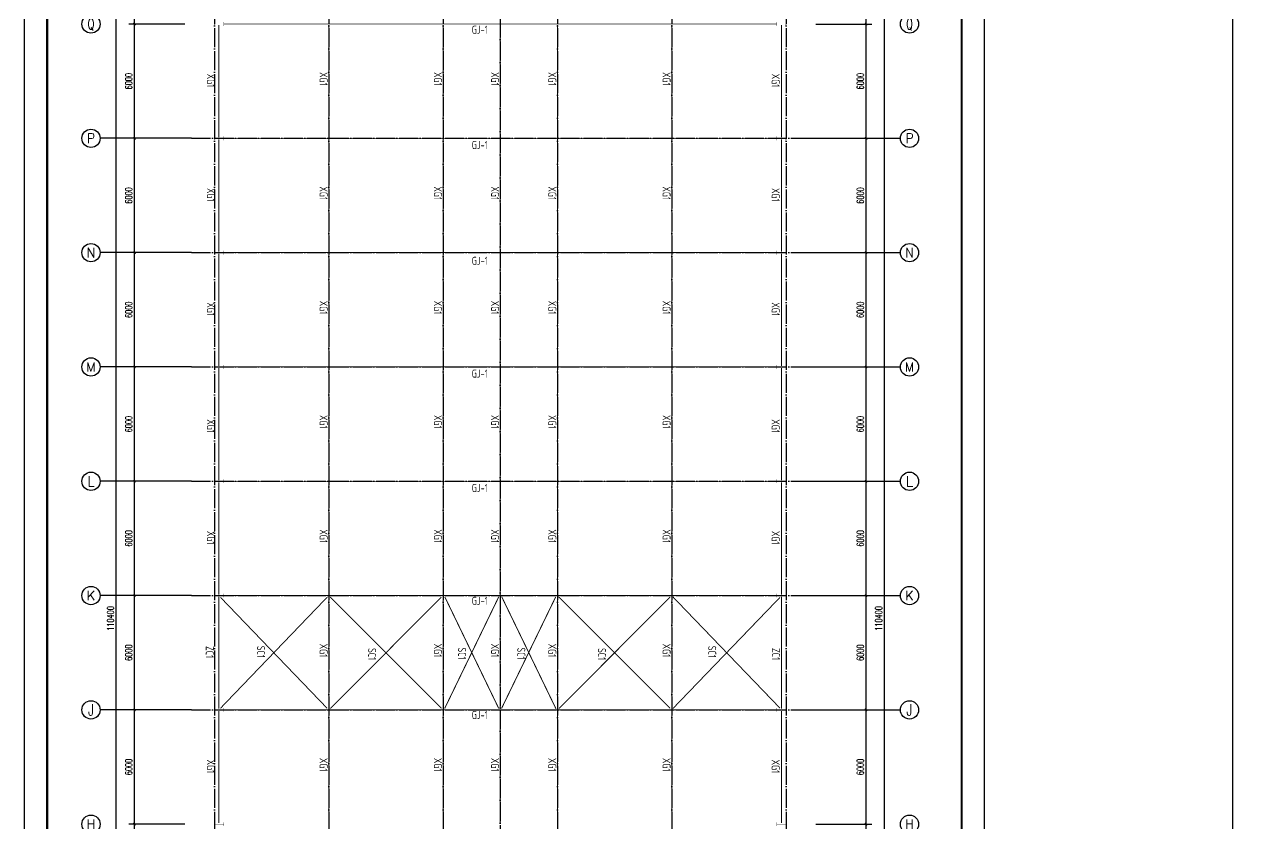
# Model space of a CAD drawing. Extents: x 14207793 to 14719554, y -1675802 to -1228715.
# Drawn here: x 14394017 to 14457655, y -1609398 to -1567432 of the extents above; entities that cross this region are included whole.
import ezdxf
from ezdxf.enums import TextEntityAlignment as Align

# ---------------------------------------------------------------- set-up
doc = ezdxf.new("R2010")
doc.units = 0
doc.header["$LTSCALE"] = 500
doc.header["$MEASUREMENT"] = 0
doc.linetypes.add('DASH', pattern=[0.35, 0.25, -0.1])
doc.linetypes.add('DOTE', pattern=[2.42, 2, -0.2, 0.02, -0.2])
doc.layers.get('0').update_dxf_attribs({"linetype": 'CONTINUOUS'})
doc.layers.get('DEFPOINTS').update_dxf_attribs({"color": 140, "linetype": 'CONTINUOUS'})
for name, color, linetype in [('01', 7, 'CONTINUOUS'), ('AXIS', 3, 'CONTINUOUS'), ('AXIS_TEXT', 7, 'CONTINUOUS'), ('DOTE', 8, 'DOTE'), ('PUB_TITLE', 4, 'CONTINUOUS'), ('墙__虚线', 2, 'CONTINUOUS'), ('层0', 7, 'CONTINUOUS')]:
    doc.layers.add(name, color=color, linetype=linetype)
doc.styles.add('_TCH_AXIS', font='COMPLEX', dxfattribs={"bigfont": 'GBCBIG'})
doc.styles.add('_TCH_DIM_T3', font='SIMPLEX', dxfattribs={"width": 0.705882, "bigfont": 'GBCBIG'})
doc.styles.add('COMPLEX', font='COMPLEX')
doc.styles.add('TSSD_REIN', font='Tssdeng.shx', dxfattribs={"width": 0.65, "bigfont": 'hztxt.shx'})
doc.dimstyles.new('_TCH_ARCH&&120', dxfattribs={"dimtxt": 357, "dimasz": 120, "dimexe": 300, "dimexo": 360, "dimgap": 120, "dimtad": 1, "dimdec": 0, "dimzin": 0, "dimdsep": 46, "dimtxsty": '_TCH_DIM_T3', "dimblk": 'ARCHTICK', "dimcen": 0.09, "dimclrt": 7, "dimazin": 2, "dimtfac": 1, "dimtdec": 0, "dimtix": 1, "dimtmove": 2, "dimatfit": 3, "dimfxl": 0, "dimtolj": 1, "dimtzin": 0, "dimarcsym": 0})

# ---------------------------------------------------------------- blocks, each defined once
blk = doc.blocks.new('gffio')
at = {"layer": '墙__虚线'}
for points in [[(-433999, -56888), (-433999, -56868), (-434094, -56888), (-434199, -56868)], [(-434094, -56888), (-434199, -56868), (-434104, -56888)], [(-434199, -56868), (-434199, -56888), (-434104, -56888)], [(-434094, -56888), (-434104, -56888), (-434094, -57348), (-434104, -57348)], [(-434104, -57348), (-434199, -57348), (-434099, -57365), (-434199, -57368)], [(-434099, -57365), (-434199, -57368), (-433999, -57368)], [(-434094, -57348), (-434104, -57348), (-434058, -57361), (-434099, -57365)], [(-433999, -57368), (-434058, -57361), (-434099, -57365)], [(-434058, -57361), (-433999, -57368), (-434094, -57348), (-433999, -57348)]]:
    blk.add_solid(points, dxfattribs=at)
blk = doc.blocks.new('_ArchTick')
at = {"color": 0, "linetype": 'ByBlock', "const_width": 0.4}
blk.add_lwpolyline([(-0.5, -0.5), (0.5, 0.5)], dxfattribs=at)
blk = doc.blocks.new('*D590')
at = {"layer": 'AXIS', "color": 0, "lineweight": -2}
for p, q in [((14435560, -1609420), (14438500, -1609420)), ((14438200, -1615420), (14438200, -1609420)), ((14435560, -1615420), (14438500, -1615420))]:
    blk.add_line(p, q, dxfattribs=at)
at = {"layer": 'DEFPOINTS', "color": 0}
for p in [(14435200, -1609420), (14438200, -1609420), (14435200, -1615420)]:
    blk.add_point(p, dxfattribs=at)
at = {"layer": 'AXIS', "color": 0, "lineweight": -2, "xscale": 120, "yscale": 120, "zscale": 120}
for p, rotation in [((14438200, -1609420), 90), ((14438200, -1615420), 270)]:
    blk.add_blockref('_ArchTick', p, dxfattribs=dict(at, rotation=rotation))
at = {"layer": 'AXIS', "color": 7, "insert": (14437901.5, -1612420), "char_height": 357, "attachment_point": 5, "rotation": 90, "style": '_TCH_DIM_T3'}
blk.add_mtext('\\A1;6000', dxfattribs=at)
blk = doc.blocks.new('*D591')
at = {"layer": 'AXIS', "color": 0, "lineweight": -2}
for p, q in [((14435560, -1603420), (14438500, -1603420)), ((14438200, -1609420), (14438200, -1603420)), ((14435560, -1609420), (14438500, -1609420))]:
    blk.add_line(p, q, dxfattribs=at)
at = {"layer": 'DEFPOINTS', "color": 0}
for p in [(14435200, -1603420), (14438200, -1603420), (14435200, -1609420)]:
    blk.add_point(p, dxfattribs=at)
at = {"layer": 'AXIS', "color": 0, "lineweight": -2, "xscale": 120, "yscale": 120, "zscale": 120}
for p, rotation in [((14438200, -1603420), 90), ((14438200, -1609420), 270)]:
    blk.add_blockref('_ArchTick', p, dxfattribs=dict(at, rotation=rotation))
at = {"layer": 'AXIS', "color": 7, "insert": (14437901.5, -1606420), "char_height": 357, "attachment_point": 5, "rotation": 90, "style": '_TCH_DIM_T3'}
blk.add_mtext('\\A1;6000', dxfattribs=at)
blk = doc.blocks.new('*D592')
at = {"layer": 'AXIS', "color": 0, "lineweight": -2}
for p, q in [((14435560, -1597420), (14438500, -1597420)), ((14438200, -1603420), (14438200, -1597420)), ((14435560, -1603420), (14438500, -1603420))]:
    blk.add_line(p, q, dxfattribs=at)
at = {"layer": 'DEFPOINTS', "color": 0}
for p in [(14435200, -1597420), (14438200, -1597420), (14435200, -1603420)]:
    blk.add_point(p, dxfattribs=at)
at = {"layer": 'AXIS', "color": 0, "lineweight": -2, "xscale": 120, "yscale": 120, "zscale": 120}
for p, rotation in [((14438200, -1597420), 90), ((14438200, -1603420), 270)]:
    blk.add_blockref('_ArchTick', p, dxfattribs=dict(at, rotation=rotation))
at = {"layer": 'AXIS', "color": 7, "insert": (14437901.5, -1600420), "char_height": 357, "attachment_point": 5, "rotation": 90, "style": '_TCH_DIM_T3'}
blk.add_mtext('\\A1;6000', dxfattribs=at)
blk = doc.blocks.new('*D593')
at = {"layer": 'AXIS', "color": 0, "lineweight": -2}
for p, q in [((14435560, -1591420), (14438500, -1591420)), ((14438200, -1597420), (14438200, -1591420)), ((14435560, -1597420), (14438500, -1597420))]:
    blk.add_line(p, q, dxfattribs=at)
at = {"layer": 'DEFPOINTS', "color": 0}
for p in [(14435200, -1591420), (14438200, -1591420), (14435200, -1597420)]:
    blk.add_point(p, dxfattribs=at)
at = {"layer": 'AXIS', "color": 0, "lineweight": -2, "xscale": 120, "yscale": 120, "zscale": 120}
for p, rotation in [((14438200, -1591420), 90), ((14438200, -1597420), 270)]:
    blk.add_blockref('_ArchTick', p, dxfattribs=dict(at, rotation=rotation))
at = {"layer": 'AXIS', "color": 7, "insert": (14437901.5, -1594420), "char_height": 357, "attachment_point": 5, "rotation": 90, "style": '_TCH_DIM_T3'}
blk.add_mtext('\\A1;6000', dxfattribs=at)
blk = doc.blocks.new('*D594')
at = {"layer": 'AXIS', "color": 0, "lineweight": -2}
for p, q in [((14435560, -1585420), (14438500, -1585420)), ((14438200, -1591420), (14438200, -1585420)), ((14435560, -1591420), (14438500, -1591420))]:
    blk.add_line(p, q, dxfattribs=at)
at = {"layer": 'DEFPOINTS', "color": 0}
for p in [(14435200, -1585420), (14438200, -1585420), (14435200, -1591420)]:
    blk.add_point(p, dxfattribs=at)
at = {"layer": 'AXIS', "color": 0, "lineweight": -2, "xscale": 120, "yscale": 120, "zscale": 120}
for p, rotation in [((14438200, -1585420), 90), ((14438200, -1591420), 270)]:
    blk.add_blockref('_ArchTick', p, dxfattribs=dict(at, rotation=rotation))
at = {"layer": 'AXIS', "color": 7, "insert": (14437901.5, -1588420), "char_height": 357, "attachment_point": 5, "rotation": 90, "style": '_TCH_DIM_T3'}
blk.add_mtext('\\A1;6000', dxfattribs=at)
blk = doc.blocks.new('*D595')
at = {"layer": 'AXIS', "color": 0, "lineweight": -2}
for p, q in [((14435560, -1579420), (14438500, -1579420)), ((14438200, -1585420), (14438200, -1579420)), ((14435560, -1585420), (14438500, -1585420))]:
    blk.add_line(p, q, dxfattribs=at)
at = {"layer": 'DEFPOINTS', "color": 0}
for p in [(14435200, -1579420), (14438200, -1579420), (14435200, -1585420)]:
    blk.add_point(p, dxfattribs=at)
at = {"layer": 'AXIS', "color": 0, "lineweight": -2, "xscale": 120, "yscale": 120, "zscale": 120}
for p, rotation in [((14438200, -1579420), 90), ((14438200, -1585420), 270)]:
    blk.add_blockref('_ArchTick', p, dxfattribs=dict(at, rotation=rotation))
at = {"layer": 'AXIS', "color": 7, "insert": (14437901.5, -1582420), "char_height": 357, "attachment_point": 5, "rotation": 90, "style": '_TCH_DIM_T3'}
blk.add_mtext('\\A1;6000', dxfattribs=at)
blk = doc.blocks.new('*D596')
at = {"layer": 'AXIS', "color": 0, "lineweight": -2}
for p, q in [((14435560, -1573420), (14438500, -1573420)), ((14438200, -1579420), (14438200, -1573420)), ((14435560, -1579420), (14438500, -1579420))]:
    blk.add_line(p, q, dxfattribs=at)
at = {"layer": 'DEFPOINTS', "color": 0}
for p in [(14435200, -1573420), (14438200, -1573420), (14435200, -1579420)]:
    blk.add_point(p, dxfattribs=at)
at = {"layer": 'AXIS', "color": 0, "lineweight": -2, "xscale": 120, "yscale": 120, "zscale": 120}
for p, rotation in [((14438200, -1573420), 90), ((14438200, -1579420), 270)]:
    blk.add_blockref('_ArchTick', p, dxfattribs=dict(at, rotation=rotation))
at = {"layer": 'AXIS', "color": 7, "insert": (14437901.5, -1576420), "char_height": 357, "attachment_point": 5, "rotation": 90, "style": '_TCH_DIM_T3'}
blk.add_mtext('\\A1;6000', dxfattribs=at)
blk = doc.blocks.new('*D597')
at = {"layer": 'AXIS', "color": 0, "lineweight": -2}
for p, q in [((14435560, -1567420), (14438500, -1567420)), ((14438200, -1573420), (14438200, -1567420)), ((14435560, -1573420), (14438500, -1573420))]:
    blk.add_line(p, q, dxfattribs=at)
at = {"layer": 'DEFPOINTS', "color": 0}
for p in [(14435200, -1567420), (14438200, -1567420), (14435200, -1573420)]:
    blk.add_point(p, dxfattribs=at)
at = {"layer": 'AXIS', "color": 0, "lineweight": -2, "xscale": 120, "yscale": 120, "zscale": 120}
for p, rotation in [((14438200, -1567420), 90), ((14438200, -1573420), 270)]:
    blk.add_blockref('_ArchTick', p, dxfattribs=dict(at, rotation=rotation))
at = {"layer": 'AXIS', "color": 7, "insert": (14437901.5, -1570420), "char_height": 357, "attachment_point": 5, "rotation": 90, "style": '_TCH_DIM_T3'}
blk.add_mtext('\\A1;6000', dxfattribs=at)
blk = doc.blocks.new('*D598')
at = {"layer": 'AXIS', "color": 0, "lineweight": -2}
for p, q in [((14435560, -1561420), (14438500, -1561420)), ((14438200, -1567420), (14438200, -1561420)), ((14435560, -1567420), (14438500, -1567420))]:
    blk.add_line(p, q, dxfattribs=at)
at = {"layer": 'DEFPOINTS', "color": 0}
for p in [(14435200, -1561420), (14438200, -1561420), (14435200, -1567420)]:
    blk.add_point(p, dxfattribs=at)
at = {"layer": 'AXIS', "color": 0, "lineweight": -2, "xscale": 120, "yscale": 120, "zscale": 120}
for p, rotation in [((14438200, -1561420), 90), ((14438200, -1567420), 270)]:
    blk.add_blockref('_ArchTick', p, dxfattribs=dict(at, rotation=rotation))
at = {"layer": 'AXIS', "color": 7, "insert": (14437901.5, -1564420), "char_height": 357, "attachment_point": 5, "rotation": 90, "style": '_TCH_DIM_T3'}
blk.add_mtext('\\A1;6000', dxfattribs=at)
blk = doc.blocks.new('*D602')
at = {"layer": 'AXIS', "color": 0, "lineweight": -2}
for p, q in [((14435560, -1543420), (14439460, -1543420)), ((14439160, -1653820), (14439160, -1543420)), ((14435560, -1653820), (14439460, -1653820))]:
    blk.add_line(p, q, dxfattribs=at)
at = {"layer": 'DEFPOINTS', "color": 0}
for p in [(14435200, -1543420), (14439160, -1543420), (14435200, -1653820)]:
    blk.add_point(p, dxfattribs=at)
at = {"layer": 'AXIS', "color": 0, "lineweight": -2, "xscale": 120, "yscale": 120, "zscale": 120}
for p, rotation in [((14439160, -1543420), 90), ((14439160, -1653820), 270)]:
    blk.add_blockref('_ArchTick', p, dxfattribs=dict(at, rotation=rotation))
at = {"layer": 'AXIS', "color": 7, "insert": (14438861.5, -1598620), "char_height": 357, "attachment_point": 5, "rotation": 90, "style": '_TCH_DIM_T3'}
blk.add_mtext('\\A1;110400', dxfattribs=at)
blk = doc.blocks.new('*D609')
at = {"layer": 'AXIS', "color": 0, "lineweight": -2}
for p, q in [((14402440, -1609420), (14399500, -1609420)), ((14399800, -1615420), (14399800, -1609420)), ((14402440, -1615420), (14399500, -1615420))]:
    blk.add_line(p, q, dxfattribs=at)
at = {"layer": 'DEFPOINTS', "color": 0}
for p in [(14399800, -1609420), (14402800, -1609420), (14402800, -1615420)]:
    blk.add_point(p, dxfattribs=at)
at = {"layer": 'AXIS', "color": 0, "lineweight": -2, "xscale": 120, "yscale": 120, "zscale": 120}
for p, rotation in [((14399800, -1609420), 90), ((14399800, -1615420), 270)]:
    blk.add_blockref('_ArchTick', p, dxfattribs=dict(at, rotation=rotation))
at = {"layer": 'AXIS', "color": 7, "insert": (14399501.5, -1612420), "char_height": 357, "attachment_point": 5, "rotation": 90, "style": '_TCH_DIM_T3'}
blk.add_mtext('\\A1;6000', dxfattribs=at)
blk = doc.blocks.new('*D610')
at = {"layer": 'AXIS', "color": 0, "lineweight": -2}
for p, q in [((14402440, -1603420), (14399500, -1603420)), ((14399800, -1609420), (14399800, -1603420)), ((14402440, -1609420), (14399500, -1609420))]:
    blk.add_line(p, q, dxfattribs=at)
at = {"layer": 'DEFPOINTS', "color": 0}
for p in [(14399800, -1603420), (14402800, -1603420), (14402800, -1609420)]:
    blk.add_point(p, dxfattribs=at)
at = {"layer": 'AXIS', "color": 0, "lineweight": -2, "xscale": 120, "yscale": 120, "zscale": 120}
for p, rotation in [((14399800, -1603420), 90), ((14399800, -1609420), 270)]:
    blk.add_blockref('_ArchTick', p, dxfattribs=dict(at, rotation=rotation))
at = {"layer": 'AXIS', "color": 7, "insert": (14399501.5, -1606420), "char_height": 357, "attachment_point": 5, "rotation": 90, "style": '_TCH_DIM_T3'}
blk.add_mtext('\\A1;6000', dxfattribs=at)
blk = doc.blocks.new('*D611')
at = {"layer": 'AXIS', "color": 0, "lineweight": -2}
for p, q in [((14402440, -1597420), (14399500, -1597420)), ((14399800, -1603420), (14399800, -1597420)), ((14402440, -1603420), (14399500, -1603420))]:
    blk.add_line(p, q, dxfattribs=at)
at = {"layer": 'DEFPOINTS', "color": 0}
for p in [(14399800, -1597420), (14402800, -1597420), (14402800, -1603420)]:
    blk.add_point(p, dxfattribs=at)
at = {"layer": 'AXIS', "color": 0, "lineweight": -2, "xscale": 120, "yscale": 120, "zscale": 120}
for p, rotation in [((14399800, -1597420), 90), ((14399800, -1603420), 270)]:
    blk.add_blockref('_ArchTick', p, dxfattribs=dict(at, rotation=rotation))
at = {"layer": 'AXIS', "color": 7, "insert": (14399501.5, -1600420), "char_height": 357, "attachment_point": 5, "rotation": 90, "style": '_TCH_DIM_T3'}
blk.add_mtext('\\A1;6000', dxfattribs=at)
blk = doc.blocks.new('*D612')
at = {"layer": 'AXIS', "color": 0, "lineweight": -2}
for p, q in [((14402440, -1591420), (14399500, -1591420)), ((14399800, -1597420), (14399800, -1591420)), ((14402440, -1597420), (14399500, -1597420))]:
    blk.add_line(p, q, dxfattribs=at)
at = {"layer": 'DEFPOINTS', "color": 0}
for p in [(14399800, -1591420), (14402800, -1591420), (14402800, -1597420)]:
    blk.add_point(p, dxfattribs=at)
at = {"layer": 'AXIS', "color": 0, "lineweight": -2, "xscale": 120, "yscale": 120, "zscale": 120}
for p, rotation in [((14399800, -1591420), 90), ((14399800, -1597420), 270)]:
    blk.add_blockref('_ArchTick', p, dxfattribs=dict(at, rotation=rotation))
at = {"layer": 'AXIS', "color": 7, "insert": (14399501.5, -1594420), "char_height": 357, "attachment_point": 5, "rotation": 90, "style": '_TCH_DIM_T3'}
blk.add_mtext('\\A1;6000', dxfattribs=at)
blk = doc.blocks.new('*D613')
at = {"layer": 'AXIS', "color": 0, "lineweight": -2}
for p, q in [((14402440, -1585420), (14399500, -1585420)), ((14399800, -1591420), (14399800, -1585420)), ((14402440, -1591420), (14399500, -1591420))]:
    blk.add_line(p, q, dxfattribs=at)
at = {"layer": 'DEFPOINTS', "color": 0}
for p in [(14399800, -1585420), (14402800, -1585420), (14402800, -1591420)]:
    blk.add_point(p, dxfattribs=at)
at = {"layer": 'AXIS', "color": 0, "lineweight": -2, "xscale": 120, "yscale": 120, "zscale": 120}
for p, rotation in [((14399800, -1585420), 90), ((14399800, -1591420), 270)]:
    blk.add_blockref('_ArchTick', p, dxfattribs=dict(at, rotation=rotation))
at = {"layer": 'AXIS', "color": 7, "insert": (14399501.5, -1588420), "char_height": 357, "attachment_point": 5, "rotation": 90, "style": '_TCH_DIM_T3'}
blk.add_mtext('\\A1;6000', dxfattribs=at)
blk = doc.blocks.new('*D614')
at = {"layer": 'AXIS', "color": 0, "lineweight": -2}
for p, q in [((14402440, -1579420), (14399500, -1579420)), ((14399800, -1585420), (14399800, -1579420)), ((14402440, -1585420), (14399500, -1585420))]:
    blk.add_line(p, q, dxfattribs=at)
at = {"layer": 'DEFPOINTS', "color": 0}
for p in [(14399800, -1579420), (14402800, -1579420), (14402800, -1585420)]:
    blk.add_point(p, dxfattribs=at)
at = {"layer": 'AXIS', "color": 0, "lineweight": -2, "xscale": 120, "yscale": 120, "zscale": 120}
for p, rotation in [((14399800, -1579420), 90), ((14399800, -1585420), 270)]:
    blk.add_blockref('_ArchTick', p, dxfattribs=dict(at, rotation=rotation))
at = {"layer": 'AXIS', "color": 7, "insert": (14399501.5, -1582420), "char_height": 357, "attachment_point": 5, "rotation": 90, "style": '_TCH_DIM_T3'}
blk.add_mtext('\\A1;6000', dxfattribs=at)
blk = doc.blocks.new('*D615')
at = {"layer": 'AXIS', "color": 0, "lineweight": -2}
for p, q in [((14402440, -1573420), (14399500, -1573420)), ((14399800, -1579420), (14399800, -1573420)), ((14402440, -1579420), (14399500, -1579420))]:
    blk.add_line(p, q, dxfattribs=at)
at = {"layer": 'DEFPOINTS', "color": 0}
for p in [(14399800, -1573420), (14402800, -1573420), (14402800, -1579420)]:
    blk.add_point(p, dxfattribs=at)
at = {"layer": 'AXIS', "color": 0, "lineweight": -2, "xscale": 120, "yscale": 120, "zscale": 120}
for p, rotation in [((14399800, -1573420), 90), ((14399800, -1579420), 270)]:
    blk.add_blockref('_ArchTick', p, dxfattribs=dict(at, rotation=rotation))
at = {"layer": 'AXIS', "color": 7, "insert": (14399501.5, -1576420), "char_height": 357, "attachment_point": 5, "rotation": 90, "style": '_TCH_DIM_T3'}
blk.add_mtext('\\A1;6000', dxfattribs=at)
blk = doc.blocks.new('*D616')
at = {"layer": 'AXIS', "color": 0, "lineweight": -2}
for p, q in [((14402440, -1567420), (14399500, -1567420)), ((14399800, -1573420), (14399800, -1567420)), ((14402440, -1573420), (14399500, -1573420))]:
    blk.add_line(p, q, dxfattribs=at)
at = {"layer": 'DEFPOINTS', "color": 0}
for p in [(14399800, -1567420), (14402800, -1567420), (14402800, -1573420)]:
    blk.add_point(p, dxfattribs=at)
at = {"layer": 'AXIS', "color": 0, "lineweight": -2, "xscale": 120, "yscale": 120, "zscale": 120}
for p, rotation in [((14399800, -1567420), 90), ((14399800, -1573420), 270)]:
    blk.add_blockref('_ArchTick', p, dxfattribs=dict(at, rotation=rotation))
at = {"layer": 'AXIS', "color": 7, "insert": (14399501.5, -1570420), "char_height": 357, "attachment_point": 5, "rotation": 90, "style": '_TCH_DIM_T3'}
blk.add_mtext('\\A1;6000', dxfattribs=at)
blk = doc.blocks.new('*D617')
at = {"layer": 'AXIS', "color": 0, "lineweight": -2}
for p, q in [((14402440, -1561420), (14399500, -1561420)), ((14399800, -1567420), (14399800, -1561420)), ((14402440, -1567420), (14399500, -1567420))]:
    blk.add_line(p, q, dxfattribs=at)
at = {"layer": 'DEFPOINTS', "color": 0}
for p in [(14399800, -1561420), (14402800, -1561420), (14402800, -1567420)]:
    blk.add_point(p, dxfattribs=at)
at = {"layer": 'AXIS', "color": 0, "lineweight": -2, "xscale": 120, "yscale": 120, "zscale": 120}
for p, rotation in [((14399800, -1561420), 90), ((14399800, -1567420), 270)]:
    blk.add_blockref('_ArchTick', p, dxfattribs=dict(at, rotation=rotation))
at = {"layer": 'AXIS', "color": 7, "insert": (14399501.5, -1564420), "char_height": 357, "attachment_point": 5, "rotation": 90, "style": '_TCH_DIM_T3'}
blk.add_mtext('\\A1;6000', dxfattribs=at)
blk = doc.blocks.new('*D621')
at = {"layer": 'AXIS', "color": 0, "lineweight": -2}
for p, q in [((14402440, -1543420), (14398540, -1543420)), ((14398840, -1653820), (14398840, -1543420)), ((14402440, -1653820), (14398540, -1653820))]:
    blk.add_line(p, q, dxfattribs=at)
at = {"layer": 'DEFPOINTS', "color": 0}
for p in [(14398840, -1543420), (14402800, -1543420), (14402800, -1653820)]:
    blk.add_point(p, dxfattribs=at)
at = {"layer": 'AXIS', "color": 0, "lineweight": -2, "xscale": 120, "yscale": 120, "zscale": 120}
for p, rotation in [((14398840, -1543420), 90), ((14398840, -1653820), 270)]:
    blk.add_blockref('_ArchTick', p, dxfattribs=dict(at, rotation=rotation))
at = {"layer": 'AXIS', "color": 7, "insert": (14398541.5, -1598620), "char_height": 357, "attachment_point": 5, "rotation": 90, "style": '_TCH_DIM_T3'}
blk.add_mtext('\\A1;110400', dxfattribs=at)
blk = doc.blocks.new('_AXISO')
blk.add_circle((0, 0), 0.5)
at = {"layer": 'AXIS_TEXT', "style": 'COMPLEX', "width": 1.041667}
blk.add_attdef('A', text='', height=0.56, dxfattribs=at).set_placement((-0.25, -0.28), (0.25, -0.28), align=Align.FIT)

msp = doc.modelspace()

# ---------------------------------------------------------------- linework, layer by layer
at = {"color": 4, "const_width": 50}
for points, elevation in [([(14404232.64, -1567475), (14404232.64, -1573365)], -967.6), ([(14410000, -1567470), (14410000, -1573370)], -967.6), ([(14416000, -1567470), (14416000, -1573370)], -967.6), ([(14419000, -1567470), (14419000, -1573370)], -967.6), ([(14422000, -1567470), (14422000, -1573370)], -967.6), ([(14428000, -1567470), (14428000, -1573370)], -967.6), ([(14433767.36, -1567475), (14433767.36, -1573365)], -967.6), ([(14404232.64, -1573475), (14404232.64, -1579365)], -967.6), ([(14410000, -1573470), (14410000, -1579370)], -967.6), ([(14416000, -1573470), (14416000, -1579370)], -967.6), ([(14419000, -1573470), (14419000, -1579370)], -967.6), ([(14422000, -1573470), (14422000, -1579370)], -967.6), ([(14428000, -1573470), (14428000, -1579370)], -967.6), ([(14433767.36, -1573475), (14433767.36, -1579365)], -967.6), ([(14404232.64, -1579475), (14404232.64, -1585365)], -967.6), ([(14410000, -1579470), (14410000, -1585370)], -967.6), ([(14416000, -1579470), (14416000, -1585370)], -967.6), ([(14419000, -1579470), (14419000, -1585370)], -967.6), ([(14422000, -1579470), (14422000, -1585370)], -967.6), ([(14428000, -1579470), (14428000, -1585370)], -967.6), ([(14433767.36, -1579475), (14433767.36, -1585365)], -967.6), ([(14404232.64, -1585475), (14404232.64, -1591365)], -967.6), ([(14410000, -1585470), (14410000, -1591370)], -967.6), ([(14416000, -1585470), (14416000, -1591370)], -967.6), ([(14419000, -1585470), (14419000, -1591370)], -967.6), ([(14422000, -1585470), (14422000, -1591370)], -967.6), ([(14428000, -1585470), (14428000, -1591370)], -967.6), ([(14433767.36, -1585475), (14433767.36, -1591365)], -967.6), ([(14404232.64, -1591475), (14404232.64, -1597365)], -967.6), ([(14410000, -1591470), (14410000, -1597370)], -967.6), ([(14416000, -1591470), (14416000, -1597370)], -967.6), ([(14419000, -1591470), (14419000, -1597370)], -967.6), ([(14422000, -1591470), (14422000, -1597370)], -967.6), ([(14428000, -1591470), (14428000, -1597370)], -967.6), ([(14433767.36, -1591475), (14433767.36, -1597365)], -967.6), ([(14409925, -1597497.5), (14404315, -1603337.5)], 7002.51), ([(14409915, -1603337.5), (14404317.64, -1597513.28)], 7002.51), ([(14410000, -1597470), (14410000, -1603370)], -967.6), ([(14410075, -1597495), (14415912.5, -1603335)], 7002.51), ([(14410085, -1603350), (14415910, -1597500)], 7002.51), ([(14416000, -1597470), (14416000, -1603370)], -967.6), ([(14418925, -1597480), (14416082.5, -1603347.5)], 7002.51), ([(14418920, -1603342.5), (14416090, -1597487.5)], 7002.51), ([(14419000, -1597470), (14419000, -1603370)], -967.6), ([(14419070, -1603342.5), (14421912.5, -1597487.5)], 7002.51), ([(14419075, -1597480), (14421922.5, -1603357.5)], 7002.51), ([(14422000, -1597470), (14422000, -1603370)], -967.6), ([(14427912.5, -1603337.5), (14422072.5, -1597487.5)], 7002.51), ([(14427922.5, -1597497.5), (14422077.5, -1603347.5)], 7002.51), ([(14428000, -1597470), (14428000, -1603370)], -967.6), ([(14428065, -1597492.5), (14433680, -1603327.5)], 7002.51), ([(14428067.5, -1603345), (14433682.36, -1597513.28)], 7002.51), ([(14404232.64, -1603475), (14404232.64, -1609365)], -967.6), ([(14410000, -1603470), (14410000, -1609370)], -967.6), ([(14416000, -1603470), (14416000, -1609370)], -967.6), ([(14419000, -1603470), (14419000, -1609370)], -967.6), ([(14422000, -1603470), (14422000, -1609370)], -967.6), ([(14428000, -1603470), (14428000, -1609370)], -967.6), ([(14433767.36, -1603475), (14433767.36, -1609365)], -967.6)]:
    msp.add_lwpolyline(points, dxfattribs=dict(at, elevation=elevation))
at = {"color": 3, "const_width": 50}
for points in [[(14404500, -1567420), (14433500, -1567420)], [(14404500, -1573420), (14433500, -1573420)], [(14404500, -1579420), (14433500, -1579420)], [(14404500, -1585420), (14433500, -1585420)], [(14404500, -1591425), (14433500, -1591425)], [(14404500, -1597420), (14433500, -1597420)], [(14404500, -1603420), (14433500, -1603420)]]:
    msp.add_lwpolyline(points, dxfattribs=at)
at = {"color": 6, "linetype": 'DASH', "const_width": 50, "elevation": -967.6}
for points in [[(14404232.64, -1597475), (14404232.64, -1603365)], [(14433767.36, -1597475), (14433767.36, -1603365)]]:
    msp.add_lwpolyline(points, dxfattribs=at)
at = {"layer": 'AXIS'}
for p, q in [((14402800, -1573420), (14398000, -1573420)), ((14435200, -1573420), (14440000, -1573420)), ((14402800, -1579420), (14398000, -1579420)), ((14435200, -1579420), (14440000, -1579420)), ((14402800, -1585420), (14398000, -1585420)), ((14435200, -1585420), (14440000, -1585420)), ((14402800, -1591420), (14398000, -1591420)), ((14435200, -1591420), (14440000, -1591420)), ((14402800, -1597420), (14398000, -1597420)), ((14435200, -1597420), (14440000, -1597420)), ((14402800, -1603420), (14398000, -1603420)), ((14435200, -1603420), (14440000, -1603420))]:
    msp.add_line(p, q, dxfattribs=at)
at = {"layer": 'DOTE'}
for p, q in [((14419000, -1541720), (14419000, -1655520)), ((14404000, -1542220), (14404000, -1655020)), ((14410000, -1542220), (14410000, -1655020)), ((14416000, -1542220), (14416000, -1655020)), ((14422000, -1542220), (14422000, -1655020)), ((14428000, -1542220), (14428000, -1655020)), ((14434000, -1542220), (14434000, -1655020)), ((14402800, -1573420), (14435200, -1573420)), ((14402800, -1579420), (14435200, -1579420)), ((14402800, -1585420), (14435200, -1585420)), ((14402800, -1591420), (14435200, -1591420)), ((14402800, -1597420), (14435200, -1597420)), ((14402800, -1603420), (14435200, -1603420))]:
    msp.add_line(p, q, dxfattribs=at)
at = {"layer": 'PUB_TITLE'}
for points in [[(14444417.5, -1675802.5), (14444417.5, -1533122.5), (14394017.5, -1533122.5), (14394017.5, -1675802.5)], [(14507830, -1675802.5), (14507830, -1533122.5), (14457430, -1533122.5), (14457430, -1675802.5)]]:
    msp.add_lwpolyline(points, close=True, dxfattribs=at)
at = {"layer": 'PUB_TITLE', "const_width": 120}
msp.add_lwpolyline([(14443217.5, -1674602.5), (14443217.5, -1536122.5), (14395217.5, -1536122.5), (14395217.5, -1674602.5)], close=True, dxfattribs=at)

# ---------------------------------------------------------------- block references
at = {"layer": 'AXIS'}
ref = msp.add_blockref('_AXISO', (14397520, -1567420), dxfattribs=dict(at, xscale=960, yscale=960, zscale=960))
ref.add_attrib('A', 'Q', dxfattribs={"layer": 'AXIS_TEXT', "height": 572.31, "style": '_TCH_AXIS', "width": 0.807692}).set_placement((14397343.9, -1567706.16), (14397696.1, -1567706.16), align=Align.FIT)
ref = msp.add_blockref('_AXISO', (14440480, -1567420), dxfattribs=dict(at, xscale=960, yscale=960, zscale=960))
ref.add_attrib('A', 'Q', dxfattribs={"layer": 'AXIS_TEXT', "height": 572.31, "style": '_TCH_AXIS', "width": 0.807692}).set_placement((14440303.9, -1567706.16), (14440656.1, -1567706.16), align=Align.FIT)
ref = msp.add_blockref('_AXISO', (14397520, -1573420), dxfattribs=dict(at, xscale=960, yscale=960, zscale=960))
ref.add_attrib('A', 'P', dxfattribs={"layer": 'AXIS_TEXT', "height": 522.31, "style": '_TCH_AXIS'}).set_placement((14397308.59, -1573681.15), (14397731.41, -1573681.15), align=Align.FIT)
ref = msp.add_blockref('_AXISO', (14440480, -1573420), dxfattribs=dict(at, xscale=960, yscale=960, zscale=960))
ref.add_attrib('A', 'P', dxfattribs={"layer": 'AXIS_TEXT', "height": 522.31, "style": '_TCH_AXIS'}).set_placement((14440268.59, -1573681.15), (14440691.41, -1573681.15), align=Align.FIT)
ref = msp.add_blockref('_AXISO', (14397520, -1579420), dxfattribs=dict(at, xscale=960, yscale=960, zscale=960))
ref.add_attrib('A', 'N', dxfattribs={"layer": 'AXIS_TEXT', "height": 498.31, "style": '_TCH_AXIS'}).set_placement((14397294.57, -1579669.16), (14397745.43, -1579669.16), align=Align.FIT)
ref = msp.add_blockref('_AXISO', (14440480, -1579420), dxfattribs=dict(at, xscale=960, yscale=960, zscale=960))
ref.add_attrib('A', 'N', dxfattribs={"layer": 'AXIS_TEXT', "height": 498.31, "style": '_TCH_AXIS'}).set_placement((14440254.57, -1579669.16), (14440705.43, -1579669.16), align=Align.FIT)
ref = msp.add_blockref('_AXISO', (14397520, -1585420), dxfattribs=dict(at, xscale=960, yscale=960, zscale=960))
ref.add_attrib('A', 'M', dxfattribs={"layer": 'AXIS_TEXT', "height": 475.18, "style": '_TCH_AXIS'}).set_placement((14397282.41, -1585657.59), (14397757.59, -1585657.59), align=Align.FIT)
ref = msp.add_blockref('_AXISO', (14440480, -1585420), dxfattribs=dict(at, xscale=960, yscale=960, zscale=960))
ref.add_attrib('A', 'M', dxfattribs={"layer": 'AXIS_TEXT', "height": 475.18, "style": '_TCH_AXIS'}).set_placement((14440242.41, -1585657.59), (14440717.59, -1585657.59), align=Align.FIT)
ref = msp.add_blockref('_AXISO', (14397520, -1591420), dxfattribs=dict(at, xscale=960, yscale=960, zscale=960))
ref.add_attrib('A', 'L', dxfattribs={"layer": 'AXIS_TEXT', "height": 546.83, "style": '_TCH_AXIS'}).set_placement((14397324.7, -1591693.41), (14397715.3, -1591693.41), align=Align.FIT)
ref = msp.add_blockref('_AXISO', (14440480, -1591420), dxfattribs=dict(at, xscale=960, yscale=960, zscale=960))
ref.add_attrib('A', 'L', dxfattribs={"layer": 'AXIS_TEXT', "height": 546.83, "style": '_TCH_AXIS'}).set_placement((14440284.7, -1591693.41), (14440675.3, -1591693.41), align=Align.FIT)
ref = msp.add_blockref('_AXISO', (14397520, -1597420), dxfattribs=dict(at, xscale=960, yscale=960, zscale=960))
ref.add_attrib('A', 'K', dxfattribs={"layer": 'AXIS_TEXT', "height": 498.31, "style": '_TCH_AXIS'}).set_placement((14397294.57, -1597669.16), (14397745.43, -1597669.16), align=Align.FIT)
ref = msp.add_blockref('_AXISO', (14440480, -1597420), dxfattribs=dict(at, xscale=960, yscale=960, zscale=960))
ref.add_attrib('A', 'K', dxfattribs={"layer": 'AXIS_TEXT', "height": 498.31, "style": '_TCH_AXIS'}).set_placement((14440254.57, -1597669.16), (14440705.43, -1597669.16), align=Align.FIT)
ref = msp.add_blockref('_AXISO', (14397520, -1603420), dxfattribs=dict(at, xscale=960, yscale=960, zscale=960))
ref.add_attrib('A', 'J', dxfattribs={"layer": 'AXIS_TEXT', "height": 595.28, "style": '_TCH_AXIS'}).set_placement((14397364.09, -1603717.64), (14397675.91, -1603717.64), align=Align.FIT)
ref = msp.add_blockref('_AXISO', (14440480, -1603420), dxfattribs=dict(at, xscale=960, yscale=960, zscale=960))
ref.add_attrib('A', 'J', dxfattribs={"layer": 'AXIS_TEXT', "height": 595.28, "style": '_TCH_AXIS'}).set_placement((14440324.09, -1603717.64), (14440635.91, -1603717.64), align=Align.FIT)
ref = msp.add_blockref('_AXISO', (14397520, -1609420), dxfattribs=dict(at, xscale=960, yscale=960, zscale=960))
ref.add_attrib('A', 'H', dxfattribs={"layer": 'AXIS_TEXT', "height": 486.62, "style": '_TCH_AXIS'}).set_placement((14397288.28, -1609663.31), (14397751.72, -1609663.31), align=Align.FIT)
ref = msp.add_blockref('_AXISO', (14440480, -1609420), dxfattribs=dict(at, xscale=960, yscale=960, zscale=960))
ref.add_attrib('A', 'H', dxfattribs={"layer": 'AXIS_TEXT', "height": 486.62, "style": '_TCH_AXIS'}).set_placement((14440248.28, -1609663.31), (14440711.72, -1609663.31), align=Align.FIT)
at = {"layer": '层0', "rotation": 270}
for p in [(14461368.13, -2001519.45), (14490868.13, -2001519.45), (14461368.13, -2007519.45), (14490868.13, -2007519.45), (14461368.13, -2013519.45), (14490868.13, -2013519.45), (14461368.13, -2019519.45), (14490868.13, -2019519.45), (14461368.13, -2025519.45), (14490868.13, -2025519.45), (14461368.13, -2031519.45), (14490868.13, -2031519.45), (14461368.13, -2037519.45), (14490868.13, -2037519.45), (14461368.13, -2043519.45), (14490868.13, -2043519.45)]:
    msp.add_blockref('gffio', p, dxfattribs=at)

# ---------------------------------------------------------------- texts
at = {"layer": '01', "color": 6, "style": 'TSSD_REIN', "width": 0.65}
for p in [(14417507.5, -1567930), (14417507.5, -1573980), (14417507.5, -1580060), (14417507.5, -1585980), (14417507.5, -1591985), (14417507.5, -1597907.5), (14417507.5, -1603897.5)]:
    msp.add_text('GJ-1', height=420, dxfattribs=at).set_placement(p)
at = {"layer": '01', "color": 4, "style": 'TSSD_REIN', "width": 0.65}
for s, p in [('XG1', (14403606.46, -1570031.19, 16539.03)), ('XG1', (14409518.96, -1569946.31, 16539.03)), ('XG1', (14415518.96, -1569946.31, 16539.03)), ('XG1', (14418518.96, -1569946.31, 16539.03)), ('XG1', (14421518.96, -1569946.31, 16539.03)), ('XG1', (14427518.96, -1569946.31, 16539.03)), ('XG1', (14433247.06, -1570031.19, 15571.43)), ('XG1', (14403606.46, -1576031.19, 16539.03)), ('XG1', (14409518.96, -1575946.31, 16539.03)), ('XG1', (14415518.96, -1575946.31, 16539.03)), ('XG1', (14418518.96, -1575946.31, 16539.03)), ('XG1', (14421518.96, -1575946.31, 16539.03)), ('XG1', (14427518.96, -1575946.31, 16539.03)), ('XG1', (14433247.06, -1576031.19, 15571.43)), ('XG1', (14409518.96, -1581946.31, 16539.03)), ('XG1', (14415518.96, -1581946.31, 16539.03)), ('XG1', (14418518.96, -1581946.31, 16539.03)), ('XG1', (14421518.96, -1581946.31, 16539.03)), ('XG1', (14427518.96, -1581946.31, 16539.03)), ('XG1', (14403606.46, -1582031.19, 16539.03)), ('XG1', (14433247.06, -1582031.19, 15571.43)), ('XG1', (14403606.46, -1588168.69, 16539.03)), ('XG1', (14409518.96, -1587946.31, 16539.03)), ('XG1', (14415518.96, -1587946.31, 16539.03)), ('XG1', (14418518.96, -1587946.31, 16539.03)), ('XG1', (14421518.96, -1587946.31, 16539.03)), ('XG1', (14427518.96, -1587946.31, 16539.03)), ('XG1', (14433247.06, -1588168.69, 15571.43)), ('XG1', (14403606.46, -1594031.19, 16539.03)), ('XG1', (14409518.96, -1593946.31, 16539.03)), ('XG1', (14415518.96, -1593946.31, 16539.03)), ('XG1', (14418518.96, -1593946.31, 16539.03)), ('XG1', (14421518.96, -1593946.31, 16539.03)), ('XG1', (14427518.96, -1593946.31, 16539.03)), ('XG1', (14433247.06, -1594031.19, 15571.43)), ('SC1', (14406235.14, -1600058.28, -6660.41)), ('XG1', (14409518.96, -1599946.31, 16539.03)), ('SC1', (14412066.02, -1600175.78, -6660.41)), ('XG1', (14415518.96, -1599946.31, 16539.03)), ('SC1', (14416786.4, -1600144.49, 342.1)), ('XG1', (14418518.96, -1599946.31, 16539.03)), ('SC1', (14419894.76, -1600144.49, 342.1)), ('XG1', (14421518.96, -1599946.31, 16539.03)), ('SC1', (14424127.64, -1600175.78, -6660.41)), ('XG1', (14427518.96, -1599946.31, 16539.03)), ('SC1', (14429913.52, -1600058.28, -6660.41)), ('XG1', (14403606.46, -1606031.19, 16539.03)), ('XG1', (14409518.96, -1605946.31, 16539.03)), ('XG1', (14415518.96, -1605946.31, 16539.03)), ('XG1', (14418518.96, -1605946.31, 16539.03)), ('XG1', (14421518.96, -1605946.31, 16539.03)), ('XG1', (14427518.96, -1605946.31, 16539.03)), ('XG1', (14433247.06, -1606031.19, 15571.43))]:
    msp.add_text(s, height=420, rotation=270, dxfattribs=at).set_placement(p)
at = {"layer": '01', "color": 6, "style": 'TSSD_REIN', "width": 0.65}
for p in [(14403543.96, -1600068.69, 16539.03), (14433259.69, -1600173.69, 16539.03)]:
    msp.add_text('ZC1', height=420, rotation=270, dxfattribs=at).set_placement(p)

# ---------------------------------------------------------------- dimensions: what is measured, and where the dimension line sits
at = {"layer": 'AXIS'}
for p1, p2, distance, picture, middle in [((14402800, -1653820), (14402800, -1543420), 3960, '*D621', (14398541.5, -1598620)), ((14435200, -1653820), (14435200, -1543420), -3960, '*D602', (14438861.5, -1598620)), ((14402800, -1567420), (14402800, -1561420), 3000, '*D617', (14399501.5, -1564420)), ((14435200, -1567420), (14435200, -1561420), -3000, '*D598', (14437901.5, -1564420)), ((14402800, -1573420), (14402800, -1567420), 3000, '*D616', (14399501.5, -1570420)), ((14435200, -1573420), (14435200, -1567420), -3000, '*D597', (14437901.5, -1570420)), ((14402800, -1579420), (14402800, -1573420), 3000, '*D615', (14399501.5, -1576420)), ((14435200, -1579420), (14435200, -1573420), -3000, '*D596', (14437901.5, -1576420)), ((14402800, -1585420), (14402800, -1579420), 3000, '*D614', (14399501.5, -1582420)), ((14435200, -1585420), (14435200, -1579420), -3000, '*D595', (14437901.5, -1582420)), ((14402800, -1591420), (14402800, -1585420), 3000, '*D613', (14399501.5, -1588420)), ((14435200, -1591420), (14435200, -1585420), -3000, '*D594', (14437901.5, -1588420)), ((14402800, -1597420), (14402800, -1591420), 3000, '*D612', (14399501.5, -1594420)), ((14435200, -1597420), (14435200, -1591420), -3000, '*D593', (14437901.5, -1594420)), ((14402800, -1603420), (14402800, -1597420), 3000, '*D611', (14399501.5, -1600420)), ((14435200, -1603420), (14435200, -1597420), -3000, '*D592', (14437901.5, -1600420)), ((14402800, -1609420), (14402800, -1603420), 3000, '*D610', (14399501.5, -1606420)), ((14435200, -1609420), (14435200, -1603420), -3000, '*D591', (14437901.5, -1606420)), ((14402800, -1615420), (14402800, -1609420), 3000, '*D609', (14399501.5, -1612420)), ((14435200, -1615420), (14435200, -1609420), -3000, '*D590', (14437901.5, -1612420))]:
    dim = msp.add_aligned_dim(p1=p1, p2=p2, distance=distance, dimstyle='_TCH_ARCH&&120', dxfattribs=at)
    dim.commit()
    dim.dimension.update_dxf_attribs({"geometry": picture, "text_midpoint": middle})

doc.saveas('drawing.dxf')
